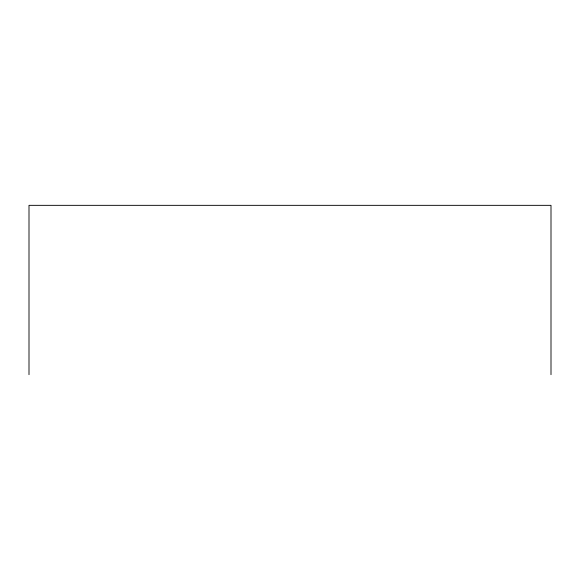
<?xml version="1.0" encoding="UTF-8"?>
<svg xmlns="http://www.w3.org/2000/svg" width="580" height="580" viewBox="0 0 580 580"><rect width="100%" height="100%" fill="white"/><g stroke="black" fill="none" stroke-linecap="round" stroke-linejoin="round"><path stroke-width="0.87" d="M551 374.658L551 205.342L29 205.342L29 374.658"/></g></svg>
